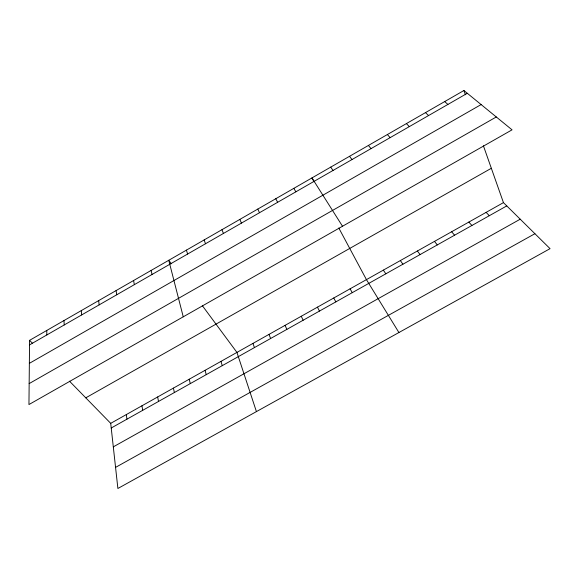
<?xml version="1.0" encoding="UTF-8"?>
<svg xmlns="http://www.w3.org/2000/svg" width="579" height="579" viewBox="0 0 579 579"><rect width="100%" height="100%" fill="white"/><g stroke="black" fill="none" stroke-linecap="round" stroke-linejoin="round"><path stroke-width="0.87" d="M29.58 340.343L28.95 404.555L512.053 129.841L463.917 90.512L29.58 340.343L32.641 343.47M29.536 344.889L467.318 93.284M29.355 363.359L481.12 104.567M29.153 383.602L496.297 116.965M85.779 397.838L491.339 168.279M110.712 423.343L503.448 202.628L550.05 248.659L117.884 488.488L110.712 423.343L69.487 381.17M111.226 428.004L506.77 205.907M113.303 446.858L520.224 219.195M115.561 467.391L534.916 233.706M444.672 101.578L447.914 104.437M425.5 112.608L428.583 115.547M406.4 123.595L409.324 126.613M486.121 212.363L489.313 215.714M468.845 222.068L471.914 225.477M387.373 134.538L390.137 137.643M451.634 231.745L454.573 235.212M368.41 145.445L371.023 148.622M434.482 241.385L437.297 244.917M349.528 156.308L351.989 159.565M417.387 250.989L420.072 254.586M171.326 263.763L168.757 260.289L183.246 316.814M202.317 305.632L236.934 352.408L256.425 411.611M400.35 260.564L402.912 264.227M330.71 167.128L333.019 170.472M383.363 270.111L385.809 273.831M342.507 226.251L311.965 177.912L314.021 181.755M398.917 332.534L366.442 279.621L338.802 228.017M293.835 188.341L295.847 191.83M350.071 288.827L352.271 292.663M333.75 297.997L335.834 301.891M275.77 198.727L277.645 202.295M317.48 307.138L319.449 311.089M257.778 209.084L259.501 212.725M301.268 316.25L303.121 320.259M285.107 325.333L286.844 329.4M239.844 219.398L241.429 223.11M268.996 334.387L270.617 338.505M221.974 229.675L223.422 233.46M252.936 343.412L254.442 347.588M463.917 90.512L465.415 94.753M483.407 145.778L503.448 202.628M204.17 239.916L205.473 243.773M220.975 361.376L222.256 365.66M186.431 250.121L187.596 254.051M205.075 370.314L206.24 374.656M189.224 379.223L190.281 383.616M151.141 270.422L152.031 274.489M173.418 388.104L174.366 392.555M157.669 396.955L158.501 401.457M133.59 280.518L134.342 284.658M141.964 405.778L142.695 410.337M116.104 290.571L116.719 294.783M126.316 414.578L126.931 419.182M98.676 300.595L99.154 304.88M81.306 310.59L81.661 314.933M64.001 320.542L64.218 324.957M46.761 330.457L46.848 334.944"/></g></svg>
